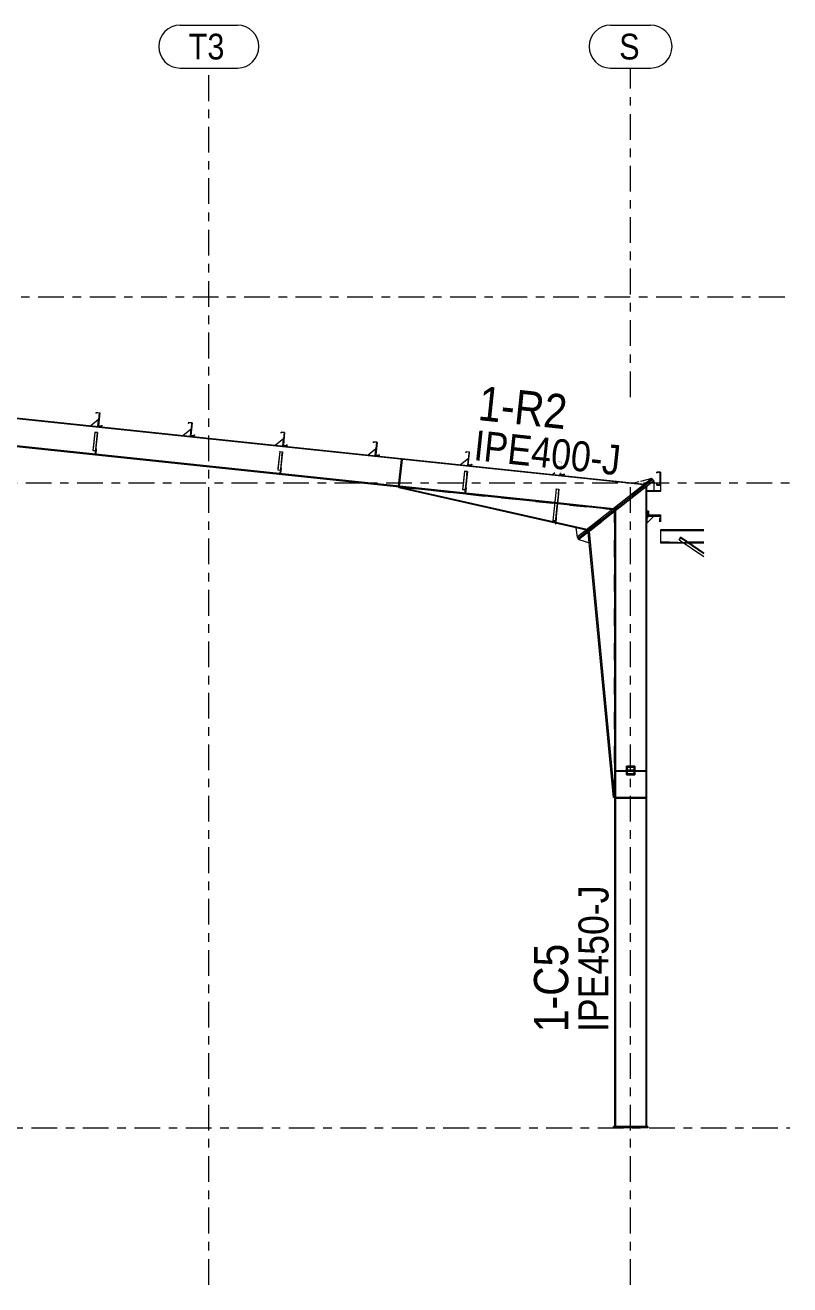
# Model space of a CAD drawing. Header units: millimetres. Extents: x -49 to 773, y -77 to 497.
# Drawn here: x 481.9 to 571.1, y -1.6 to 145.2 of the extents above; entities that cross this region are included whole.
import ezdxf

# ---------------------------------------------------------------- set-up
doc = ezdxf.new("R2010")
doc.units = ezdxf.units.MM
for name, pattern in [('XKITLINE00', [0]), ('XKITLINE02', [4, 2, -2]), ('XKITLINE03', [6, 3, -1, 1, -1])]:
    doc.linetypes.add(name, pattern=pattern)
for name, color, linetype, lineweight in [('Part', 2, 'Continuous', 0), ('PartMark', 7, 'Continuous', 0), ('S-grid', 1, 'Continuous', 0)]:
    doc.layers.add(name, color=color, linetype=linetype, lineweight=lineweight)
doc.styles.add('ARIAL', font='ARIAL.TTF')

# ---------------------------------------------------------------- blocks, each defined once
blk = doc.blocks.new('*A3')
at = {"layer": 'Part'}
blk.add_hatch(color=3, dxfattribs=at).paths.add_polyline_path([(511.6, 95.48), (511.6, 95.5), (511.93, 95.47), (511.89, 95.05), (511.87, 95.05), (511.91, 95.45)], flags=17)
blk = doc.blocks.new('*A4')
at = {"layer": 'Part'}
blk.add_hatch(color=3, dxfattribs=at).paths.add_polyline_path([(533.14, 93.21), (533.15, 93.23), (533.48, 93.19), (533.43, 92.77), (533.42, 92.78), (533.46, 93.18)], flags=17)
blk = doc.blocks.new('*A5')
at = {"layer": 'Part'}
blk.add_hatch(color=3, dxfattribs=at).paths.add_polyline_path([(543.82, 91.13), (543.82, 91.15), (544.15, 91.12), (544.09, 90.56), (544.08, 90.56), (544.13, 91.09)], flags=17)
blk = doc.blocks.new('*A6')
at = {"layer": 'Part'}
blk.add_hatch(color=3, dxfattribs=at).paths.add_polyline_path([(559.83, 84.52), (561.05, 83.68), (561.05, 83.66), (559.8, 84.52)], flags=17)
blk = doc.blocks.new('*A84')
at = {"layer": 'Part'}
h = blk.add_hatch(color=3, dxfattribs=at)
h.paths.add_polyline_path([(552.08, 57.92), (552.08, 58.75), (552.92, 58.75), (552.92, 57.92)], flags=17)
h.paths.add_polyline_path([(552.12, 58.72), (552.12, 57.95), (552.88, 57.95), (552.88, 58.72)])
blk = doc.blocks.new('*A85')
at = {"layer": 'Part'}
blk.add_hatch(color=3, dxfattribs=at).paths.add_polyline_path([(555.56, 92.99), (555.56, 93.12), (555.97, 93.12), (555.97, 91.6), (555.56, 91.6), (555.56, 91.73), (555.57, 91.73), (555.57, 91.62), (555.96, 91.62), (555.96, 93.1), (555.57, 93.1), (555.57, 92.99)], flags=17)
blk = doc.blocks.new('*A88')
at = {"layer": 'Part'}
blk.add_hatch(color=3, dxfattribs=at).paths.add_polyline_path([(490.05, 97.75), (490.05, 97.78), (490.38, 97.74), (490.34, 97.32), (490.32, 97.32), (490.36, 97.72)], flags=17)
blk = doc.blocks.new('*A128')
at = {"layer": 'Part'}
blk.add_hatch(color=3, dxfattribs=at).paths.add_polyline_path([(544.73, 92.79), (544.74, 92.9), (544.76, 92.9), (544.75, 92.78), (544.33, 92.82), (544.49, 94.31), (544.1, 94.35), (544.09, 94.24), (544.08, 94.25), (544.09, 94.37), (544.51, 94.33), (544.35, 92.83)], flags=17)
blk = doc.blocks.new('*A129')
at = {"layer": 'Part'}
blk.add_hatch(color=3, dxfattribs=at).paths.add_polyline_path([(544.73, 92.79), (544.74, 92.9), (544.76, 92.9), (544.75, 92.78), (544.33, 92.82), (544.49, 94.31), (544.1, 94.35), (544.09, 94.24), (544.08, 94.25), (544.09, 94.37), (544.51, 94.33), (544.35, 92.83)], flags=17)
blk = doc.blocks.new('*A130')
at = {"layer": 'Part'}
blk.add_hatch(color=3, dxfattribs=at).paths.add_polyline_path([(533.96, 93.93), (533.97, 94.04), (533.99, 94.04), (533.97, 93.91), (533.56, 93.96), (533.72, 95.45), (533.33, 95.49), (533.32, 95.38), (533.3, 95.38), (533.32, 95.51), (533.73, 95.46), (533.57, 93.97)], flags=17)
blk = doc.blocks.new('*A131')
at = {"layer": 'Part'}
blk.add_hatch(color=3, dxfattribs=at).paths.add_polyline_path([(533.96, 93.93), (533.97, 94.04), (533.99, 94.04), (533.97, 93.91), (533.56, 93.96), (533.72, 95.45), (533.33, 95.49), (533.32, 95.38), (533.3, 95.38), (533.32, 95.51), (533.73, 95.46), (533.57, 93.97)], flags=17)
blk = doc.blocks.new('*A132')
at = {"layer": 'Part'}
blk.add_hatch(color=3, dxfattribs=at).paths.add_polyline_path([(523.19, 95.07), (523.2, 95.18), (523.21, 95.17), (523.2, 95.05), (522.78, 95.09), (522.94, 96.59), (522.56, 96.63), (522.55, 96.52), (522.53, 96.52), (522.54, 96.64), (522.96, 96.6), (522.8, 95.11)], flags=17)
blk = doc.blocks.new('*A133')
at = {"layer": 'Part'}
blk.add_hatch(color=3, dxfattribs=at).paths.add_polyline_path([(523.19, 95.07), (523.2, 95.18), (523.21, 95.17), (523.2, 95.05), (522.78, 95.09), (522.94, 96.59), (522.56, 96.63), (522.55, 96.52), (522.53, 96.52), (522.54, 96.64), (522.96, 96.6), (522.8, 95.11)], flags=17)
blk = doc.blocks.new('*A134')
at = {"layer": 'Part'}
blk.add_hatch(color=3, dxfattribs=at).paths.add_polyline_path([(512.41, 96.2), (512.42, 96.31), (512.44, 96.31), (512.42, 96.19), (512.01, 96.23), (512.17, 97.72), (511.78, 97.76), (511.77, 97.65), (511.76, 97.66), (511.77, 97.78), (512.18, 97.74), (512.03, 96.24)], flags=17)
blk = doc.blocks.new('*A135')
at = {"layer": 'Part'}
blk.add_hatch(color=3, dxfattribs=at).paths.add_polyline_path([(512.41, 96.2), (512.42, 96.31), (512.44, 96.31), (512.42, 96.19), (512.01, 96.23), (512.17, 97.72), (511.78, 97.76), (511.77, 97.65), (511.76, 97.66), (511.77, 97.78), (512.18, 97.74), (512.03, 96.24)], flags=17)
blk = doc.blocks.new('*A136')
at = {"layer": 'Part'}
blk.add_hatch(color=3, dxfattribs=at).paths.add_polyline_path([(501.64, 97.34), (501.65, 97.45), (501.66, 97.45), (501.65, 97.32), (501.24, 97.37), (501.39, 98.86), (501.01, 98.9), (501, 98.79), (500.98, 98.79), (501, 98.92), (501.41, 98.87), (501.25, 97.38)], flags=17)
blk = doc.blocks.new('*A137')
at = {"layer": 'Part'}
blk.add_hatch(color=3, dxfattribs=at).paths.add_polyline_path([(501.64, 97.34), (501.65, 97.45), (501.66, 97.45), (501.65, 97.32), (501.24, 97.37), (501.39, 98.86), (501.01, 98.9), (501, 98.79), (500.98, 98.79), (501, 98.92), (501.41, 98.87), (501.25, 97.38)], flags=17)
blk = doc.blocks.new('*A138')
at = {"layer": 'Part'}
blk.add_hatch(color=3, dxfattribs=at).paths.add_polyline_path([(490.86, 98.47), (490.88, 98.58), (490.89, 98.58), (490.88, 98.46), (490.46, 98.5), (490.62, 100), (490.24, 100.04), (490.22, 99.93), (490.21, 99.93), (490.22, 100.05), (490.64, 100.01), (490.48, 98.52)], flags=17)
blk = doc.blocks.new('*A139')
at = {"layer": 'Part'}
blk.add_hatch(color=3, dxfattribs=at).paths.add_polyline_path([(490.86, 98.47), (490.88, 98.58), (490.89, 98.58), (490.88, 98.46), (490.46, 98.5), (490.62, 100), (490.24, 100.04), (490.22, 99.93), (490.21, 99.93), (490.22, 100.05), (490.64, 100.01), (490.48, 98.52)], flags=17)
blk = doc.blocks.new('*A445')
at = {"layer": 'S-grid', "color": 1, "linetype": 'XKITLINE03', "lineweight": 0}
blk.add_line((441.46, 113.54), (571.05, 113.54), dxfattribs=at)
blk = doc.blocks.new('*A446')
at = {"layer": 'S-grid', "color": 1, "linetype": 'XKITLINE03', "lineweight": 0}
blk.add_line((-10, 91.87), (571.05, 91.87), dxfattribs=at)
blk = doc.blocks.new('*A447')
at = {"layer": 'S-grid', "color": 1, "linetype": 'XKITLINE03', "lineweight": 0}
blk.add_line((56.67, 16.67), (571.05, 16.67), dxfattribs=at)
blk = doc.blocks.new('*A452')
at = {"layer": 'Part', "color": 2, "linetype": 'XKITLINE00', "lineweight": 0}
for p, q in [((490.05, 97.75), (489.83, 95.64)), ((490.05, 97.75), (490.05, 97.78)), ((490.05, 97.78), (490.38, 97.74)), ((490.36, 97.72), (490.05, 97.75)), ((490.32, 97.32), (490.11, 95.35)), ((490.38, 97.74), (490.15, 95.57)), ((490.32, 97.32), (490.36, 97.72)), ((490.34, 97.32), (490.32, 97.32)), ((489.83, 95.64), (490.14, 95.6)), ((490.11, 95.35), (490.13, 95.35))]:
    blk.add_line(p, q, dxfattribs=at)
at = {"layer": 'Part', "color": 7, "linetype": 'XKITLINE02', "lineweight": 0}
for p, q in [((489.83, 95.65), (490.16, 95.61)), ((490.15, 95.57), (490.13, 95.35))]:
    blk.add_line(p, q, dxfattribs=at)
blk = doc.blocks.new('*A453')
at = {"layer": 'Part', "color": 7, "linetype": 'XKITLINE02', "lineweight": 0}
for p, q in [((490.05, 97.78), (489.83, 95.64)), ((490.36, 97.72), (490.11, 95.35)), ((490.13, 95.35), (490.38, 97.74)), ((489.83, 95.65), (490.16, 95.61)), ((489.83, 95.64), (490.14, 95.6)), ((490.11, 95.35), (490.13, 95.35))]:
    blk.add_line(p, q, dxfattribs=at)
blk = doc.blocks.new('*A454')
at = {"layer": 'Part', "color": 2, "linetype": 'XKITLINE00', "lineweight": 0}
for p, q in [((490.12, 95.21), (490.15, 95.57)), ((490.22, 95.83), (490.16, 95.21)), ((490.18, 95.83), (490.22, 95.83))]:
    blk.add_line(p, q, dxfattribs=at)
at = {"layer": 'Part', "color": 7, "linetype": 'XKITLINE02', "lineweight": 0}
for p, q in [((490.15, 95.57), (490.18, 95.83)), ((490.16, 95.21), (490.12, 95.21)), ((490.13, 95.34), (490.17, 95.33))]:
    blk.add_line(p, q, dxfattribs=at)
blk = doc.blocks.new('*A455')
at = {"layer": 'Part', "color": 7, "linetype": 'XKITLINE02', "lineweight": 0}
for p, q in [((490.18, 95.83), (490.12, 95.21)), ((490.16, 95.21), (490.22, 95.83)), ((490.22, 95.83), (490.18, 95.83)), ((490.12, 95.21), (490.16, 95.21)), ((490.13, 95.34), (490.17, 95.33))]:
    blk.add_line(p, q, dxfattribs=at)
blk = doc.blocks.new('*A456')
at = {"layer": 'Part', "color": 2, "linetype": 'XKITLINE00', "lineweight": 0}
for p, q in [((501.34, 98.78), (501.19, 97.29)), ((501.39, 98.77), (501.34, 98.78)), ((501.24, 97.37), (501.23, 97.28))]:
    blk.add_line(p, q, dxfattribs=at)
at = {"layer": 'Part', "color": 7, "linetype": 'XKITLINE02', "lineweight": 0}
for p, q in [((501.24, 97.37), (501.39, 98.77)), ((501.23, 97.28), (501.19, 97.29))]:
    blk.add_line(p, q, dxfattribs=at)
blk = doc.blocks.new('*A457')
at = {"layer": 'Part', "color": 2, "linetype": 'XKITLINE00', "lineweight": 0}
blk.add_line((501.27, 98.12), (500.36, 97.37), dxfattribs=at)
at = {"layer": 'Part', "color": 7, "linetype": 'XKITLINE02', "lineweight": 0}
for p, q in [((500.36, 97.37), (501.19, 97.29)), ((501.19, 97.29), (501.27, 98.12))]:
    blk.add_line(p, q, dxfattribs=at)
blk = doc.blocks.new('*A458')
at = {"layer": 'Part', "color": 2, "linetype": 'XKITLINE00', "lineweight": 0}
for p, q in [((511.6, 95.48), (511.37, 93.36)), ((511.6, 95.48), (511.6, 95.5)), ((511.6, 95.5), (511.93, 95.47)), ((511.91, 95.45), (511.6, 95.48)), ((511.93, 95.47), (511.7, 93.3)), ((511.87, 95.05), (511.91, 95.45)), ((511.87, 95.05), (511.66, 93.08)), ((511.87, 95.05), (511.89, 95.05)), ((511.37, 93.36), (511.69, 93.33)), ((511.66, 93.08), (511.68, 93.08))]:
    blk.add_line(p, q, dxfattribs=at)
at = {"layer": 'Part', "color": 7, "linetype": 'XKITLINE02', "lineweight": 0}
for p, q in [((511.37, 93.38), (511.71, 93.34)), ((511.68, 93.08), (511.7, 93.3))]:
    blk.add_line(p, q, dxfattribs=at)
blk = doc.blocks.new('*A459')
at = {"layer": 'Part', "color": 7, "linetype": 'XKITLINE02', "lineweight": 0}
for p, q in [((511.6, 95.5), (511.37, 93.36)), ((511.91, 95.45), (511.66, 93.08)), ((511.68, 93.08), (511.93, 95.47)), ((511.37, 93.38), (511.71, 93.34)), ((511.37, 93.36), (511.69, 93.33)), ((511.66, 93.08), (511.68, 93.08))]:
    blk.add_line(p, q, dxfattribs=at)
blk = doc.blocks.new('*A460')
at = {"layer": 'Part', "color": 2, "linetype": 'XKITLINE00', "lineweight": 0}
for p, q in [((512.12, 97.64), (511.96, 96.15)), ((512.16, 97.64), (512.12, 97.64)), ((512.01, 96.23), (512, 96.15))]:
    blk.add_line(p, q, dxfattribs=at)
at = {"layer": 'Part', "color": 7, "linetype": 'XKITLINE02', "lineweight": 0}
for p, q in [((512.01, 96.23), (512.16, 97.64)), ((512, 96.15), (511.96, 96.15))]:
    blk.add_line(p, q, dxfattribs=at)
blk = doc.blocks.new('*A461')
at = {"layer": 'Part', "color": 2, "linetype": 'XKITLINE00', "lineweight": 0}
blk.add_line((512.05, 96.98), (511.13, 96.24), dxfattribs=at)
at = {"layer": 'Part', "color": 7, "linetype": 'XKITLINE02', "lineweight": 0}
for p, q in [((511.96, 96.15), (512.05, 96.98)), ((511.13, 96.24), (511.96, 96.15))]:
    blk.add_line(p, q, dxfattribs=at)
blk = doc.blocks.new('*A462')
at = {"layer": 'Part', "color": 2, "linetype": 'XKITLINE00', "lineweight": 0}
for p, q in [((511.66, 92.94), (511.7, 93.3)), ((511.77, 93.56), (511.7, 92.94)), ((511.73, 93.56), (511.77, 93.56))]:
    blk.add_line(p, q, dxfattribs=at)
at = {"layer": 'Part', "color": 7, "linetype": 'XKITLINE02', "lineweight": 0}
for p, q in [((511.7, 92.94), (511.66, 92.94)), ((511.68, 93.06), (511.72, 93.06)), ((511.7, 93.3), (511.73, 93.56))]:
    blk.add_line(p, q, dxfattribs=at)
blk = doc.blocks.new('*A463')
at = {"layer": 'Part', "color": 7, "linetype": 'XKITLINE02', "lineweight": 0}
for p, q in [((511.73, 93.56), (511.66, 92.94)), ((511.66, 92.94), (511.7, 92.94)), ((511.68, 93.06), (511.72, 93.06)), ((511.7, 92.94), (511.77, 93.56)), ((511.77, 93.56), (511.73, 93.56))]:
    blk.add_line(p, q, dxfattribs=at)
blk = doc.blocks.new('*A464')
at = {"layer": 'Part', "color": 2, "linetype": 'XKITLINE00', "lineweight": 0}
for p, q in [((490.57, 99.92), (490.41, 98.42)), ((490.61, 99.91), (490.57, 99.92)), ((490.46, 98.5), (490.45, 98.42))]:
    blk.add_line(p, q, dxfattribs=at)
at = {"layer": 'Part', "color": 7, "linetype": 'XKITLINE02', "lineweight": 0}
for p, q in [((490.46, 98.5), (490.61, 99.91)), ((490.45, 98.42), (490.41, 98.42))]:
    blk.add_line(p, q, dxfattribs=at)
blk = doc.blocks.new('*A465')
at = {"layer": 'Part', "color": 2, "linetype": 'XKITLINE00', "lineweight": 0}
blk.add_line((490.5, 99.25), (489.58, 98.51), dxfattribs=at)
at = {"layer": 'Part', "color": 7, "linetype": 'XKITLINE02', "lineweight": 0}
for p, q in [((489.58, 98.51), (490.41, 98.42)), ((490.41, 98.42), (490.5, 99.25))]:
    blk.add_line(p, q, dxfattribs=at)
blk = doc.blocks.new('*A466')
at = {"layer": 'Part', "color": 7, "linetype": 'XKITLINE02', "lineweight": 0}
for p, q in [((555.56, 93.12), (555.56, 92.99)), ((555.97, 93.12), (555.56, 93.12)), ((555.56, 92.99), (555.57, 92.99)), ((555.57, 92.99), (555.57, 93.1)), ((555.57, 93.1), (555.96, 93.1)), ((555.96, 93.1), (555.96, 91.62)), ((555.97, 91.6), (555.97, 93.12)), ((555.57, 91.73), (555.56, 91.73)), ((555.56, 91.73), (555.56, 91.6)), ((555.56, 91.6), (555.97, 91.6)), ((555.57, 91.62), (555.57, 91.73)), ((555.96, 91.62), (555.57, 91.62))]:
    blk.add_line(p, q, dxfattribs=at)
blk = doc.blocks.new('*A467')
at = {"layer": 'Part', "color": 2, "linetype": 'XKITLINE00', "lineweight": 0}
for p, q in [((525.5, 91.26), (525.53, 91.37)), ((547.33, 86.34), (525.5, 91.26)), ((547.44, 86.42), (525.53, 91.37)), ((550.29, 88.67), (550.26, 88.76))]:
    blk.add_line(p, q, dxfattribs=at)
at = {"layer": 'Part', "color": 7, "linetype": 'XKITLINE02', "lineweight": 0}
for p, q in [((525.53, 91.37), (550.26, 88.76)), ((547.33, 86.34), (550.29, 88.67)), ((547.44, 86.42), (550.29, 88.67)), ((550.26, 88.76), (550.29, 88.67)), ((550.29, 88.67), (550.29, 88.67))]:
    blk.add_line(p, q, dxfattribs=at)
blk = doc.blocks.new('*A468')
at = {"layer": 'Part', "color": 2, "linetype": 'XKITLINE00', "lineweight": 0}
for p, q in [((522.89, 96.51), (522.73, 95.01)), ((522.93, 96.5), (522.89, 96.51)), ((522.78, 95.09), (522.78, 95.01))]:
    blk.add_line(p, q, dxfattribs=at)
at = {"layer": 'Part', "color": 7, "linetype": 'XKITLINE02', "lineweight": 0}
for p, q in [((522.78, 95.09), (522.93, 96.5)), ((522.78, 95.01), (522.73, 95.01))]:
    blk.add_line(p, q, dxfattribs=at)
blk = doc.blocks.new('*A469')
at = {"layer": 'Part', "color": 2, "linetype": 'XKITLINE00', "lineweight": 0}
blk.add_line((522.82, 95.84), (521.91, 95.1), dxfattribs=at)
at = {"layer": 'Part', "color": 7, "linetype": 'XKITLINE02', "lineweight": 0}
for p, q in [((522.73, 95.01), (522.82, 95.84)), ((521.91, 95.1), (522.73, 95.01))]:
    blk.add_line(p, q, dxfattribs=at)
blk = doc.blocks.new('*A470')
at = {"layer": 'Part', "color": 2, "linetype": 'XKITLINE00', "lineweight": 0}
for p, q in [((525.45, 91.48), (525.78, 94.58)), ((525.86, 94.58), (525.54, 91.48))]:
    blk.add_line(p, q, dxfattribs=at)
at = {"layer": 'Part', "color": 7, "linetype": 'XKITLINE02', "lineweight": 0}
for p, q in [((525.77, 94.46), (525.85, 94.45)), ((525.86, 94.58), (525.78, 94.58)), ((525.54, 91.48), (525.45, 91.48)), ((525.55, 91.6), (525.47, 91.61))]:
    blk.add_line(p, q, dxfattribs=at)
blk = doc.blocks.new('*A471')
at = {"layer": 'Part', "color": 7, "linetype": 'XKITLINE02', "lineweight": 0}
for p, q in [((525.78, 94.58), (525.45, 91.48)), ((525.54, 91.48), (525.86, 94.58)), ((525.77, 94.46), (525.85, 94.45)), ((525.86, 94.58), (525.78, 94.58)), ((525.45, 91.48), (525.54, 91.48)), ((525.47, 91.61), (525.55, 91.6))]:
    blk.add_line(p, q, dxfattribs=at)
blk = doc.blocks.new('*A472')
at = {"layer": 'Part', "color": 2, "linetype": 'XKITLINE00', "lineweight": 0}
for p, q in [((533.14, 93.21), (532.92, 91.09)), ((533.14, 93.21), (533.15, 93.23)), ((533.46, 93.18), (533.14, 93.21)), ((533.15, 93.23), (533.48, 93.19)), ((533.42, 92.78), (533.21, 90.81)), ((533.48, 93.19), (533.25, 91.03)), ((533.42, 92.78), (533.46, 93.18)), ((533.43, 92.77), (533.42, 92.78)), ((532.92, 91.09), (533.24, 91.06)), ((533.21, 90.81), (533.23, 90.81))]:
    blk.add_line(p, q, dxfattribs=at)
at = {"layer": 'Part', "color": 7, "linetype": 'XKITLINE02', "lineweight": 0}
for p, q in [((532.92, 91.1), (533.25, 91.07)), ((533.25, 91.03), (533.23, 90.81))]:
    blk.add_line(p, q, dxfattribs=at)
blk = doc.blocks.new('*A473')
at = {"layer": 'Part', "color": 7, "linetype": 'XKITLINE02', "lineweight": 0}
for p, q in [((533.15, 93.23), (532.92, 91.09)), ((533.46, 93.18), (533.21, 90.81)), ((533.23, 90.81), (533.48, 93.19)), ((532.92, 91.1), (533.25, 91.07)), ((532.92, 91.09), (533.24, 91.06)), ((533.21, 90.81), (533.23, 90.81))]:
    blk.add_line(p, q, dxfattribs=at)
blk = doc.blocks.new('*A474')
at = {"layer": 'Part', "color": 2, "linetype": 'XKITLINE00', "lineweight": 0}
for p, q in [((533.66, 95.37), (533.51, 93.88)), ((533.71, 95.37), (533.66, 95.37)), ((533.56, 93.96), (533.55, 93.87))]:
    blk.add_line(p, q, dxfattribs=at)
at = {"layer": 'Part', "color": 7, "linetype": 'XKITLINE02', "lineweight": 0}
for p, q in [((533.56, 93.96), (533.71, 95.37)), ((533.55, 93.87), (533.51, 93.88))]:
    blk.add_line(p, q, dxfattribs=at)
blk = doc.blocks.new('*A475')
at = {"layer": 'Part', "color": 2, "linetype": 'XKITLINE00', "lineweight": 0}
blk.add_line((533.59, 94.71), (532.68, 93.97), dxfattribs=at)
at = {"layer": 'Part', "color": 7, "linetype": 'XKITLINE02', "lineweight": 0}
for p, q in [((533.51, 93.88), (533.59, 94.71)), ((532.68, 93.97), (533.51, 93.88))]:
    blk.add_line(p, q, dxfattribs=at)
blk = doc.blocks.new('*A476')
at = {"layer": 'Part', "color": 2, "linetype": 'XKITLINE00', "lineweight": 0}
for p, q in [((543.82, 91.13), (543.43, 87.44)), ((544.15, 91.12), (543.77, 87.51)), ((543.82, 91.13), (543.82, 91.15)), ((543.82, 91.15), (544.15, 91.12)), ((544.13, 91.09), (543.82, 91.13)), ((544.08, 90.56), (544.13, 91.09)), ((544.08, 90.56), (543.73, 87.26)), ((544.08, 90.56), (544.09, 90.56)), ((543.43, 87.44), (543.74, 87.41))]:
    blk.add_line(p, q, dxfattribs=at)
at = {"layer": 'Part', "color": 7, "linetype": 'XKITLINE02', "lineweight": 0}
for p, q in [((543.76, 87.42), (543.43, 87.45)), ((543.73, 87.26), (543.72, 87.22)), ((543.72, 87.22), (543.74, 87.22)), ((543.77, 87.51), (543.74, 87.22))]:
    blk.add_line(p, q, dxfattribs=at)
blk = doc.blocks.new('*A477')
at = {"layer": 'Part', "color": 7, "linetype": 'XKITLINE02', "lineweight": 0}
for p, q in [((543.82, 91.15), (543.43, 87.44)), ((544.13, 91.09), (543.72, 87.22)), ((543.74, 87.22), (544.15, 91.12)), ((543.43, 87.45), (543.76, 87.42)), ((543.43, 87.44), (543.74, 87.41)), ((543.72, 87.22), (543.74, 87.22))]:
    blk.add_line(p, q, dxfattribs=at)
blk = doc.blocks.new('*A478')
at = {"layer": 'Part', "color": 2, "linetype": 'XKITLINE00', "lineweight": 0}
for p, q in [((544.3, 92.94), (544.28, 92.74)), ((544.33, 92.82), (544.32, 92.74))]:
    blk.add_line(p, q, dxfattribs=at)
at = {"layer": 'Part', "color": 7, "linetype": 'XKITLINE02', "lineweight": 0}
for p, q in [((544.32, 92.74), (544.28, 92.74)), ((544.33, 92.82), (544.34, 92.94))]:
    blk.add_line(p, q, dxfattribs=at)
blk = doc.blocks.new('*A479')
at = {"layer": 'Part', "color": 2, "linetype": 'XKITLINE00', "lineweight": 0}
blk.add_line((543.67, 93.01), (543.45, 92.83), dxfattribs=at)
at = {"layer": 'Part', "color": 7, "linetype": 'XKITLINE02', "lineweight": 0}
for p, q in [((543.45, 92.83), (544.28, 92.74)), ((544.28, 92.74), (544.3, 92.94))]:
    blk.add_line(p, q, dxfattribs=at)
blk = doc.blocks.new('*A480')
at = {"layer": 'Part', "color": 7, "linetype": 'XKITLINE02', "lineweight": 0}
for p, q in [((533.25, 91.03), (533.28, 91.29)), ((533.25, 90.66), (533.21, 90.67)), ((533.22, 90.79), (533.27, 90.79))]:
    blk.add_line(p, q, dxfattribs=at)
at = {"layer": 'Part', "color": 2, "linetype": 'XKITLINE00', "lineweight": 0}
for p, q in [((533.32, 91.28), (533.25, 90.66)), ((533.28, 91.29), (533.32, 91.28)), ((533.21, 90.67), (533.25, 91.03))]:
    blk.add_line(p, q, dxfattribs=at)
blk = doc.blocks.new('*A481')
at = {"layer": 'Part', "color": 7, "linetype": 'XKITLINE02', "lineweight": 0}
for p, q in [((533.28, 91.29), (533.21, 90.67)), ((533.25, 90.66), (533.32, 91.28)), ((533.32, 91.28), (533.28, 91.29)), ((533.21, 90.67), (533.25, 90.66)), ((533.22, 90.79), (533.27, 90.79))]:
    blk.add_line(p, q, dxfattribs=at)
blk = doc.blocks.new('*A482')
at = {"layer": 'Part', "color": 7, "linetype": 'XKITLINE02', "lineweight": 0}
for p, q in [((543.74, 87.26), (543.73, 87.15)), ((543.74, 87.21), (543.78, 87.21)), ((543.77, 87.51), (543.79, 87.71)), ((543.79, 87.25), (543.77, 87.14))]:
    blk.add_line(p, q, dxfattribs=at)
at = {"layer": 'Part', "color": 2, "linetype": 'XKITLINE00', "lineweight": 0}
for p, q in [((543.73, 87.15), (543.73, 87.09)), ((543.77, 87.08), (543.73, 87.09)), ((543.77, 87.51), (543.74, 87.26)), ((543.77, 87.08), (543.77, 87.14)), ((543.83, 87.71), (543.79, 87.25)), ((543.79, 87.71), (543.83, 87.71))]:
    blk.add_line(p, q, dxfattribs=at)
blk = doc.blocks.new('*A483')
at = {"layer": 'Part', "color": 7, "linetype": 'XKITLINE02', "lineweight": 0}
for p, q in [((543.79, 87.71), (543.73, 87.09)), ((543.73, 87.09), (543.77, 87.08)), ((543.74, 87.21), (543.78, 87.21)), ((543.77, 87.08), (543.83, 87.71)), ((543.83, 87.71), (543.79, 87.71))]:
    blk.add_line(p, q, dxfattribs=at)
blk = doc.blocks.new('*A484')
at = {"layer": 'Part', "color": 2, "linetype": 'XKITLINE00', "lineweight": 0}
for p, q in [((554.98, 92.37), (546.28, 85.51)), ((555.08, 92.24), (546.38, 85.38)), ((555.08, 92.24), (554.98, 92.37)), ((546.28, 85.51), (546.38, 85.38))]:
    blk.add_line(p, q, dxfattribs=at)
blk = doc.blocks.new('*A485')
at = {"layer": 'Part', "color": 2, "linetype": 'XKITLINE00', "lineweight": 0}
for p, q in [((555.08, 92.24), (546.38, 85.38)), ((555.19, 92.11), (546.48, 85.24)), ((555.19, 92.11), (555.08, 92.24)), ((546.48, 85.24), (546.38, 85.38))]:
    blk.add_line(p, q, dxfattribs=at)
blk = doc.blocks.new('*A486')
at = {"layer": 'Part', "color": 2, "linetype": 'XKITLINE00', "lineweight": 0}
for p, q in [((554.37, 87.17), (555.21, 87.99)), ((555.21, 87.99), (554.37, 87.99)), ((555.21, 87.99), (554.37, 87.16)), ((555.21, 87.99), (555.21, 87.99))]:
    blk.add_line(p, q, dxfattribs=at)
at = {"layer": 'Part', "color": 7, "linetype": 'XKITLINE02', "lineweight": 0}
for q in [(554.37, 87.16), (555.21, 87.99)]:
    blk.add_line((554.37, 87.99), q, dxfattribs=at)
blk = doc.blocks.new('*A487')
at = {"layer": 'Part', "color": 2, "linetype": 'XKITLINE00', "lineweight": 0}
for p, q in [((554.37, 88.09), (555.87, 88.09)), ((554.37, 88.05), (555.87, 88.05)), ((555.87, 87.94), (555.15, 87.94)), ((555.87, 88.09), (555.87, 87.94))]:
    blk.add_line(p, q, dxfattribs=at)
at = {"layer": 'Part', "color": 7, "linetype": 'XKITLINE02', "lineweight": 0}
for p, q in [((554.37, 88.09), (554.37, 87.94)), ((554.37, 87.98), (555.87, 87.98)), ((555.15, 87.94), (554.37, 87.94))]:
    blk.add_line(p, q, dxfattribs=at)
blk = doc.blocks.new('*A488')
at = {"layer": 'Part', "color": 7, "linetype": 'XKITLINE02', "lineweight": 0}
for p, q in [((558.34, 85.5), (558.15, 85.23)), ((558.34, 85.54), (558.34, 85.5)), ((558.34, 85.5), (561.05, 83.66))]:
    blk.add_line(p, q, dxfattribs=at)
at = {"layer": 'Part', "color": 2, "linetype": 'XKITLINE00', "lineweight": 0}
for p, q in [((558.15, 85.23), (558.33, 85.49)), ((558.15, 85.23), (558.15, 85.23)), ((558.15, 85.23), (561.05, 83.26)), ((558.15, 85.23), (561.05, 83.26)), ((558.33, 85.52), (558.34, 85.54)), ((559.8, 84.52), (558.33, 85.52)), ((558.33, 85.49), (558.33, 85.52)), ((558.33, 85.49), (561.05, 83.64)), ((558.34, 85.54), (559.83, 84.52)), ((561.05, 83.66), (559.8, 84.52)), ((559.8, 84.52), (559.83, 84.52)), ((559.83, 84.52), (561.05, 83.68))]:
    blk.add_line(p, q, dxfattribs=at)
blk = doc.blocks.new('*A489')
at = {"layer": 'Part', "color": 2, "linetype": 'XKITLINE00', "lineweight": 0}
for p, q in [((556.02, 90.93), (554.38, 90.93)), ((554.38, 90.89), (556.02, 90.89)), ((556.02, 90.89), (556.02, 90.93))]:
    blk.add_line(p, q, dxfattribs=at)
at = {"layer": 'Part', "color": 7, "linetype": 'XKITLINE02', "lineweight": 0}
blk.add_line((554.38, 90.93), (554.38, 90.89), dxfattribs=at)
blk = doc.blocks.new('*A490')
at = {"layer": 'Part', "color": 2, "linetype": 'XKITLINE00', "lineweight": 0}
for p, q in [((556.02, 93.02), (555.98, 93.02)), ((556.02, 90.93), (556.02, 93.02)), ((555.98, 91.6), (555.98, 90.93)), ((555.98, 90.93), (556.02, 90.93))]:
    blk.add_line(p, q, dxfattribs=at)
at = {"layer": 'Part', "color": 7, "linetype": 'XKITLINE02', "lineweight": 0}
blk.add_line((555.98, 93.02), (555.98, 91.6), dxfattribs=at)
blk = doc.blocks.new('*A491')
at = {"layer": 'Part', "color": 2, "linetype": 'XKITLINE00', "lineweight": 0}
for p, q in [((554.38, 91.34), (554.47, 91.54)), ((555.19, 92.11), (555.19, 90.93))]:
    blk.add_line(p, q, dxfattribs=at)
at = {"layer": 'Part', "color": 7, "linetype": 'XKITLINE02', "lineweight": 0}
for p, q in [((554.38, 90.93), (554.38, 91.34)), ((554.47, 91.54), (555.19, 92.11)), ((555.19, 90.93), (554.38, 90.93))]:
    blk.add_line(p, q, dxfattribs=at)
blk = doc.blocks.new('*A492')
at = {"layer": 'Part', "color": 7, "linetype": 'XKITLINE02', "lineweight": 0}
for p, q in [((547.47, 86.02), (546.48, 85.24)), ((547.69, 84.86), (547.58, 85.98))]:
    blk.add_line(p, q, dxfattribs=at)
at = {"layer": 'Part', "color": 2, "linetype": 'XKITLINE00', "lineweight": 0}
for p, q in [((546.48, 85.24), (547.69, 84.86)), ((547.58, 85.98), (547.47, 86.02))]:
    blk.add_line(p, q, dxfattribs=at)
blk = doc.blocks.new('*A493')
at = {"layer": 'Part', "color": 2, "linetype": 'XKITLINE00', "lineweight": 0}
for p, q in [((546.11, 86.61), (546.28, 85.51)), ((547.21, 86.37), (547.23, 86.26))]:
    blk.add_line(p, q, dxfattribs=at)
at = {"layer": 'Part', "color": 7, "linetype": 'XKITLINE02', "lineweight": 0}
for p, q in [((547.21, 86.37), (546.11, 86.61)), ((547.23, 86.26), (546.28, 85.51))]:
    blk.add_line(p, q, dxfattribs=at)
blk = doc.blocks.new('*A494')
at = {"layer": 'Part', "color": 2, "linetype": 'XKITLINE00', "lineweight": 0}
for p, q in [((553.45, 91.98), (552.89, 91.83)), ((554.98, 92.37), (553.67, 92.03)), ((554.01, 91.72), (554.24, 91.78))]:
    blk.add_line(p, q, dxfattribs=at)
at = {"layer": 'Part', "color": 7, "linetype": 'XKITLINE02', "lineweight": 0}
for p, q in [((552.89, 91.83), (554.01, 91.72)), ((554.24, 91.78), (554.98, 92.37))]:
    blk.add_line(p, q, dxfattribs=at)
blk = doc.blocks.new('*A495')
at = {"layer": 'Part', "color": 2, "linetype": 'XKITLINE00', "lineweight": 0}
for p, q in [((556.04, 86.42), (561.05, 86.42)), ((556.04, 84.82), (556.04, 86.42)), ((556.04, 86.29), (561.05, 86.29)), ((556.04, 86.29), (561.05, 86.29)), ((558.68, 84.87), (556.04, 84.87)), ((558.75, 84.82), (556.04, 84.82)), ((561.05, 84.87), (559.32, 84.87)), ((561.05, 84.82), (559.39, 84.82))]:
    blk.add_line(p, q, dxfattribs=at)
at = {"layer": 'Part', "color": 7, "linetype": 'XKITLINE02', "lineweight": 0}
for p, q in [((556.04, 86.4), (561.05, 86.4)), ((556.04, 86.37), (561.05, 86.37)), ((556.04, 86.36), (561.05, 86.36)), ((556.04, 84.95), (561.05, 84.95)), ((561.05, 84.95), (556.04, 84.95)), ((556.04, 84.88), (561.05, 84.88)), ((561.05, 84.84), (556.04, 84.84)), ((558.68, 84.87), (558.68, 84.87)), ((559.32, 84.87), (558.68, 84.87)), ((558.75, 84.82), (558.75, 84.82)), ((559.39, 84.82), (558.75, 84.82))]:
    blk.add_line(p, q, dxfattribs=at)
blk = doc.blocks.new('*A729')
at = {"layer": 'S-grid', "color": 1, "linetype": 'XKITLINE03', "lineweight": 0}
for p, q in [((552.5, 101.83), (552.5, 140.21)), ((552.5, -1.63), (552.5, 92.08))]:
    blk.add_line(p, q, dxfattribs=at)
at = {"layer": 'S-grid', "color": 3, "style": 'ARIAL', "width": 0.85}
blk.add_text('S', height=3, dxfattribs=at).set_placement((551.17, 141.21))
blk = doc.blocks.new('*A730')
at = {"layer": 'S-grid', "color": 1, "linetype": 'XKITLINE03', "lineweight": 0}
blk.add_line((503.33, -1.63), (503.33, 140.21), dxfattribs=at)
at = {"layer": 'S-grid', "color": 3, "style": 'ARIAL', "width": 0.85}
blk.add_text('T3', height=3, dxfattribs=at).set_placement((501, 141.21))
blk = doc.blocks.new('*A740')
at = {"layer": 'Part', "color": 7, "linetype": 'XKITLINE02', "lineweight": 0}
for p, q in [((454.7, 98.84), (455.05, 102.15)), ((457.78, 98.51), (457.45, 98.55)), ((457.8, 98.62), (457.46, 98.66)), ((554.14, 91.7), (550.39, 88.75)), ((543.97, 89.42), (543.64, 89.46)), ((543.98, 89.53), (543.65, 89.57))]:
    blk.add_line(p, q, dxfattribs=at)
at = {"layer": 'Part', "color": 2, "linetype": 'XKITLINE00', "lineweight": 0}
for p, q in [((554.02, 91.61), (455.04, 102.05)), ((455.05, 102.15), (554.14, 91.7)), ((457.45, 98.55), (454.7, 98.84)), ((457.46, 98.66), (454.71, 98.95)), ((543.64, 89.46), (457.78, 98.51)), ((543.65, 89.57), (457.8, 98.62)), ((550.39, 88.75), (543.97, 89.42)), ((550.51, 88.84), (543.98, 89.53))]:
    blk.add_line(p, q, dxfattribs=at)
blk = doc.blocks.new('*A741')
at = {"layer": 'Part', "color": 7, "linetype": 'XKITLINE02', "lineweight": 0}
for p, q in [((554.37, 91.47), (550.62, 88.51)), ((550.74, 58.29), (550.74, 58.21)), ((554.26, 58.29), (554.26, 58.21)), ((550.62, 16.83), (554.37, 16.83))]:
    blk.add_line(p, q, dxfattribs=at)
at = {"layer": 'Part', "color": 2, "linetype": 'XKITLINE00', "lineweight": 0}
for p, q in [((554.26, 91.37), (554.26, 58.29)), ((554.37, 16.83), (554.37, 91.47)), ((550.62, 88.51), (550.62, 16.83)), ((550.74, 88.6), (550.74, 58.29)), ((550.74, 58.21), (550.74, 16.83)), ((554.26, 58.21), (554.26, 16.83))]:
    blk.add_line(p, q, dxfattribs=at)
blk = doc.blocks.new('*A742')
at = {"layer": 'Part', "color": 2, "linetype": 'XKITLINE00', "lineweight": 0}
for p, q in [((552.08, 58.75), (552.08, 57.92)), ((552.08, 58.75), (552.92, 58.75)), ((552.92, 58.75), (552.92, 57.92)), ((552.92, 57.92), (552.08, 57.92)), ((552.12, 57.95), (552.12, 58.72)), ((552.12, 58.72), (552.88, 58.72)), ((552.88, 57.95), (552.12, 57.95)), ((552.88, 58.72), (552.88, 57.95))]:
    blk.add_line(p, q, dxfattribs=at)
blk = doc.blocks.new('*A743')
at = {"layer": 'Part', "color": 7, "linetype": 'XKITLINE02', "lineweight": 0}
for p, q in [((547.57, 86.1), (550.53, 88.43)), ((550.53, 88.43), (550.63, 88.39)), ((550.62, 55.18), (550.62, 88.39)), ((550.63, 88.39), (550.62, 88.39)), ((550.62, 55.18), (550.63, 88.39))]:
    blk.add_line(p, q, dxfattribs=at)
at = {"layer": 'Part', "color": 2, "linetype": 'XKITLINE00', "lineweight": 0}
for p, q in [((550.62, 88.39), (550.53, 88.43)), ((550.51, 55.16), (547.57, 86.1)), ((547.68, 86.19), (550.62, 55.18)), ((550.62, 55.18), (550.51, 55.16))]:
    blk.add_line(p, q, dxfattribs=at)
blk = doc.blocks.new('*A744')
at = {"layer": 'Part', "color": 7, "linetype": 'XKITLINE02', "lineweight": 0}
for p, q in [((552.92, 58.75), (552.08, 58.75)), ((552.08, 58.75), (552.08, 57.92)), ((552.92, 57.92), (552.92, 58.75)), ((552.08, 57.92), (552.92, 57.92)), ((552.12, 57.95), (552.12, 58.72)), ((552.12, 58.72), (552.88, 58.72)), ((552.88, 57.95), (552.12, 57.95)), ((552.88, 58.72), (552.88, 57.95))]:
    blk.add_line(p, q, dxfattribs=at)
blk = doc.blocks.new('*A745')
at = {"layer": 'Part', "color": 2, "linetype": 'XKITLINE00', "lineweight": 0}
for p, q in [((554.5, 16.83), (550.5, 16.83)), ((550.5, 16.67), (550.5, 16.83)), ((554.5, 16.67), (550.5, 16.67)), ((554.5, 16.83), (554.5, 16.67))]:
    blk.add_line(p, q, dxfattribs=at)
blk = doc.blocks.new('*A746')
at = {"layer": 'Part', "color": 7, "linetype": 'XKITLINE02', "lineweight": 0}
for p, q in [((554.26, 55.18), (550.74, 55.18)), ((550.74, 55.18), (550.74, 55.09)), ((554.26, 55.09), (550.74, 55.09)), ((550.87, 55.09), (550.87, 55.18)), ((554.13, 55.09), (554.13, 55.18)), ((554.26, 55.09), (554.26, 55.18))]:
    blk.add_line(p, q, dxfattribs=at)
blk = doc.blocks.new('*A747')
at = {"layer": 'Part', "color": 2, "linetype": 'XKITLINE00', "lineweight": 0}
for p, q in [((554.26, 55.18), (550.74, 55.18)), ((550.74, 55.09), (554.26, 55.09))]:
    blk.add_line(p, q, dxfattribs=at)
at = {"layer": 'Part', "color": 7, "linetype": 'XKITLINE02', "lineweight": 0}
for p, q in [((550.74, 55.18), (550.74, 55.09)), ((550.87, 55.09), (550.87, 55.18)), ((554.13, 55.09), (554.13, 55.18)), ((554.26, 55.18), (554.26, 55.09))]:
    blk.add_line(p, q, dxfattribs=at)
blk = doc.blocks.new('*A748')
at = {"layer": 'Part', "color": 2, "linetype": 'XKITLINE00', "lineweight": 0}
for p, q in [((552, 58.29), (550.74, 58.29)), ((550.74, 58.21), (550.74, 58.29)), ((552, 58.21), (550.74, 58.21)), ((554.26, 58.29), (553, 58.29)), ((554.26, 58.21), (553, 58.21)), ((554.26, 58.29), (554.26, 58.21))]:
    blk.add_line(p, q, dxfattribs=at)
at = {"layer": 'Part', "color": 7, "linetype": 'XKITLINE02', "lineweight": 0}
for p, q in [((550.87, 58.21), (550.87, 58.29)), ((553, 58.29), (552, 58.29)), ((553, 58.21), (552, 58.21)), ((554.13, 58.21), (554.13, 58.29))]:
    blk.add_line(p, q, dxfattribs=at)
blk = doc.blocks.new('*A749')
at = {"layer": 'Part', "color": 7, "linetype": 'XKITLINE02', "lineweight": 0}
for p, q in [((552, 58.29), (552, 58.37)), ((552, 58.37), (553, 58.37)), ((553, 58.29), (552, 58.29)), ((553, 58.37), (553, 58.29))]:
    blk.add_line(p, q, dxfattribs=at)
blk = doc.blocks.new('*A750')
at = {"layer": 'Part', "color": 2, "linetype": 'XKITLINE00', "lineweight": 0}
for p, q in [((553, 58.83), (552, 58.83)), ((552, 58.83), (552, 57.83)), ((553, 57.83), (553, 58.83)), ((552, 57.83), (553, 57.83))]:
    blk.add_line(p, q, dxfattribs=at)
blk = doc.blocks.new('*A751')
at = {"layer": 'Part', "color": 7, "linetype": 'XKITLINE02', "lineweight": 0}
for p, q in [((554.26, 58.29), (550.74, 58.29)), ((550.74, 58.21), (550.74, 58.29)), ((554.26, 58.21), (550.74, 58.21)), ((550.87, 58.29), (550.87, 58.21)), ((554.13, 58.21), (554.13, 58.29)), ((554.26, 58.29), (554.26, 58.21))]:
    blk.add_line(p, q, dxfattribs=at)
blk = doc.blocks.new('*A752')
at = {"layer": 'Part', "color": 7, "linetype": 'XKITLINE02', "lineweight": 0}
for p, q in [((552, 58.37), (552, 58.29)), ((553, 58.37), (552, 58.37)), ((552, 58.29), (553, 58.29)), ((553, 58.29), (553, 58.37))]:
    blk.add_line(p, q, dxfattribs=at)
blk = doc.blocks.new('*A753')
at = {"layer": 'Part', "color": 7, "linetype": 'XKITLINE02', "lineweight": 0}
for p, q in [((552, 58.83), (553, 58.83)), ((552, 57.83), (552, 58.83)), ((553, 58.83), (553, 57.83)), ((553, 57.83), (552, 57.83))]:
    blk.add_line(p, q, dxfattribs=at)
blk = doc.blocks.new('*A754')
at = {"layer": 'Part', "color": 2, "linetype": 'XKITLINE00', "lineweight": 0}
for p, q in [((555.56, 92.99), (555.56, 93.12)), ((555.56, 93.12), (555.97, 93.12)), ((555.57, 92.99), (555.56, 92.99)), ((555.96, 93.1), (555.57, 93.1)), ((555.57, 93.1), (555.57, 92.99)), ((555.96, 91.62), (555.96, 93.1)), ((555.97, 93.12), (555.97, 91.6)), ((555.56, 91.6), (555.56, 91.73)), ((555.56, 91.73), (555.57, 91.73)), ((555.97, 91.6), (555.56, 91.6)), ((555.57, 91.73), (555.57, 91.62)), ((555.57, 91.62), (555.96, 91.62))]:
    blk.add_line(p, q, dxfattribs=at)
blk = doc.blocks.new('*A929')
at = {"layer": 'Part', "color": 2, "linetype": 'XKITLINE00', "lineweight": 0}
for p, q in [((554.58, 88.54), (554.46, 88.54)), ((554.46, 88.54), (554.46, 88.09)), ((554.46, 88.13), (555.96, 88.13)), ((554.47, 88.53), (554.58, 88.53)), ((554.47, 88.53), (554.47, 88.14)), ((554.47, 88.14), (555.97, 88.14)), ((554.58, 88.54), (554.58, 88.14)), ((555.96, 88.13), (555.96, 87.74)), ((555.97, 88.14), (555.97, 87.32)), ((555.85, 87.74), (555.96, 87.74)), ((555.85, 87.74), (555.85, 87.32)), ((555.85, 87.73), (555.97, 87.73))]:
    blk.add_line(p, q, dxfattribs=at)
at = {"layer": 'Part', "color": 7, "linetype": 'XKITLINE02', "lineweight": 0}
for p, q in [((554.47, 88.14), (554.47, 87.74)), ((554.58, 88.14), (554.58, 88.13)), ((554.46, 88.09), (554.46, 87.73)), ((555.96, 87.74), (555.96, 87.34))]:
    blk.add_line(p, q, dxfattribs=at)
blk = doc.blocks.new('*A930')
at = {"layer": 'Part', "color": 2, "linetype": 'XKITLINE00', "lineweight": 0}
for p, q in [((544.33, 92.82), (544.34, 92.94)), ((544.75, 92.78), (544.33, 92.82)), ((544.36, 92.93), (544.35, 92.83)), ((544.35, 92.83), (544.73, 92.79)), ((544.73, 92.79), (544.74, 92.89)), ((544.74, 92.9), (544.76, 92.9)), ((544.74, 92.89), (544.74, 92.9)), ((544.76, 92.89), (544.75, 92.78)), ((544.76, 92.9), (544.76, 92.89))]:
    blk.add_line(p, q, dxfattribs=at)
blk = doc.blocks.new('*A931')
at = {"layer": 'Part', "color": 2, "linetype": 'XKITLINE00', "lineweight": 0}
for p, q in [((544.33, 92.82), (544.34, 92.94)), ((544.75, 92.78), (544.33, 92.82)), ((544.36, 92.93), (544.35, 92.83)), ((544.35, 92.83), (544.73, 92.79)), ((544.73, 92.79), (544.74, 92.89)), ((544.74, 92.9), (544.76, 92.9)), ((544.74, 92.89), (544.74, 92.9)), ((544.76, 92.89), (544.75, 92.78)), ((544.76, 92.9), (544.76, 92.89))]:
    blk.add_line(p, q, dxfattribs=at)
blk = doc.blocks.new('*A932')
at = {"layer": 'Part', "color": 2, "linetype": 'XKITLINE00', "lineweight": 0}
for p, q in [((533.3, 95.38), (533.32, 95.51)), ((533.32, 95.51), (533.72, 95.46)), ((533.33, 95.49), (533.32, 95.38)), ((533.72, 95.45), (533.33, 95.49)), ((533.56, 93.96), (533.72, 95.45)), ((533.72, 95.46), (533.73, 95.46)), ((533.32, 95.38), (533.3, 95.38)), ((533.58, 94.07), (533.57, 93.97)), ((533.96, 93.93), (533.97, 94.03)), ((533.97, 94.04), (533.99, 94.04)), ((533.97, 94.03), (533.97, 94.04)), ((533.98, 94.03), (533.97, 93.91)), ((533.99, 94.04), (533.98, 94.03)), ((533.97, 93.91), (533.56, 93.96)), ((533.57, 93.97), (533.96, 93.93))]:
    blk.add_line(p, q, dxfattribs=at)
blk = doc.blocks.new('*A933')
at = {"layer": 'Part', "color": 2, "linetype": 'XKITLINE00', "lineweight": 0}
for p, q in [((533.3, 95.38), (533.32, 95.51)), ((533.32, 95.51), (533.72, 95.46)), ((533.33, 95.49), (533.32, 95.38)), ((533.72, 95.45), (533.33, 95.49)), ((533.56, 93.96), (533.72, 95.45)), ((533.72, 95.46), (533.73, 95.46)), ((533.32, 95.38), (533.3, 95.38)), ((533.58, 94.07), (533.57, 93.97)), ((533.96, 93.93), (533.97, 94.03)), ((533.97, 94.04), (533.99, 94.04)), ((533.97, 94.03), (533.97, 94.04)), ((533.98, 94.03), (533.97, 93.91)), ((533.99, 94.04), (533.98, 94.03)), ((533.97, 93.91), (533.56, 93.96)), ((533.57, 93.97), (533.96, 93.93))]:
    blk.add_line(p, q, dxfattribs=at)
blk = doc.blocks.new('*A934')
at = {"layer": 'Part', "color": 2, "linetype": 'XKITLINE00', "lineweight": 0}
for p, q in [((522.53, 96.52), (522.54, 96.64)), ((522.55, 96.52), (522.53, 96.52)), ((522.54, 96.64), (522.96, 96.6)), ((522.56, 96.63), (522.55, 96.52)), ((522.94, 96.59), (522.56, 96.63)), ((522.78, 95.09), (522.94, 96.59)), ((522.96, 96.6), (522.8, 95.11)), ((523.2, 95.05), (522.78, 95.09)), ((522.8, 95.11), (523.19, 95.07)), ((523.19, 95.07), (523.2, 95.18)), ((523.2, 95.18), (523.21, 95.17)), ((523.21, 95.17), (523.2, 95.05))]:
    blk.add_line(p, q, dxfattribs=at)
blk = doc.blocks.new('*A935')
at = {"layer": 'Part', "color": 2, "linetype": 'XKITLINE00', "lineweight": 0}
for p, q in [((522.53, 96.52), (522.54, 96.64)), ((522.55, 96.52), (522.53, 96.52)), ((522.54, 96.64), (522.96, 96.6)), ((522.56, 96.63), (522.55, 96.52)), ((522.94, 96.59), (522.56, 96.63)), ((522.78, 95.09), (522.94, 96.59)), ((522.96, 96.6), (522.8, 95.11)), ((523.2, 95.05), (522.78, 95.09)), ((522.8, 95.11), (523.19, 95.07)), ((523.19, 95.07), (523.2, 95.18)), ((523.2, 95.18), (523.21, 95.17)), ((523.21, 95.17), (523.2, 95.05))]:
    blk.add_line(p, q, dxfattribs=at)
blk = doc.blocks.new('*A936')
at = {"layer": 'Part', "color": 2, "linetype": 'XKITLINE00', "lineweight": 0}
for p, q in [((511.76, 97.66), (511.77, 97.78)), ((511.77, 97.65), (511.76, 97.66)), ((511.77, 97.78), (512.18, 97.74)), ((511.78, 97.76), (511.77, 97.65)), ((512.17, 97.72), (511.78, 97.76)), ((512.01, 96.23), (512.17, 97.72)), ((512.18, 97.74), (512.03, 96.24)), ((512.42, 96.19), (512.01, 96.23)), ((512.03, 96.24), (512.41, 96.2)), ((512.41, 96.2), (512.42, 96.31)), ((512.42, 96.31), (512.44, 96.31)), ((512.44, 96.31), (512.42, 96.19))]:
    blk.add_line(p, q, dxfattribs=at)
blk = doc.blocks.new('*A937')
at = {"layer": 'Part', "color": 2, "linetype": 'XKITLINE00', "lineweight": 0}
for p, q in [((511.76, 97.66), (511.77, 97.78)), ((511.77, 97.65), (511.76, 97.66)), ((511.77, 97.78), (512.18, 97.74)), ((511.78, 97.76), (511.77, 97.65)), ((512.17, 97.72), (511.78, 97.76)), ((512.01, 96.23), (512.17, 97.72)), ((512.18, 97.74), (512.03, 96.24)), ((512.42, 96.19), (512.01, 96.23)), ((512.03, 96.24), (512.41, 96.2)), ((512.41, 96.2), (512.42, 96.31)), ((512.42, 96.31), (512.44, 96.31)), ((512.44, 96.31), (512.42, 96.19))]:
    blk.add_line(p, q, dxfattribs=at)
blk = doc.blocks.new('*A938')
at = {"layer": 'Part', "color": 2, "linetype": 'XKITLINE00', "lineweight": 0}
for p, q in [((500.98, 98.79), (501, 98.92)), ((501, 98.79), (500.98, 98.79)), ((501, 98.92), (501.41, 98.87)), ((501.01, 98.9), (501, 98.79)), ((501.39, 98.86), (501.01, 98.9)), ((501.24, 97.37), (501.39, 98.86)), ((501.41, 98.87), (501.25, 97.38)), ((501.65, 97.32), (501.24, 97.37)), ((501.25, 97.38), (501.64, 97.34)), ((501.64, 97.34), (501.65, 97.45)), ((501.65, 97.45), (501.66, 97.45)), ((501.66, 97.45), (501.65, 97.32))]:
    blk.add_line(p, q, dxfattribs=at)
blk = doc.blocks.new('*A939')
at = {"layer": 'Part', "color": 2, "linetype": 'XKITLINE00', "lineweight": 0}
for p, q in [((500.98, 98.79), (501, 98.92)), ((501, 98.79), (500.98, 98.79)), ((501, 98.92), (501.41, 98.87)), ((501.01, 98.9), (501, 98.79)), ((501.39, 98.86), (501.01, 98.9)), ((501.24, 97.37), (501.39, 98.86)), ((501.41, 98.87), (501.25, 97.38)), ((501.65, 97.32), (501.24, 97.37)), ((501.25, 97.38), (501.64, 97.34)), ((501.64, 97.34), (501.65, 97.45)), ((501.65, 97.45), (501.66, 97.45)), ((501.66, 97.45), (501.65, 97.32))]:
    blk.add_line(p, q, dxfattribs=at)
blk = doc.blocks.new('*A940')
at = {"layer": 'Part', "color": 2, "linetype": 'XKITLINE00', "lineweight": 0}
for p, q in [((490.21, 99.93), (490.22, 100.05)), ((490.22, 99.93), (490.21, 99.93)), ((490.22, 100.05), (490.64, 100.01)), ((490.24, 100.04), (490.22, 99.93)), ((490.62, 100), (490.24, 100.04)), ((490.46, 98.5), (490.62, 100)), ((490.64, 100.01), (490.48, 98.52)), ((490.88, 98.46), (490.46, 98.5)), ((490.48, 98.52), (490.86, 98.47)), ((490.86, 98.47), (490.88, 98.58)), ((490.88, 98.58), (490.89, 98.58)), ((490.89, 98.58), (490.88, 98.46))]:
    blk.add_line(p, q, dxfattribs=at)
blk = doc.blocks.new('*A941')
at = {"layer": 'Part', "color": 2, "linetype": 'XKITLINE00', "lineweight": 0}
for p, q in [((490.21, 99.93), (490.22, 100.05)), ((490.22, 99.93), (490.21, 99.93)), ((490.22, 100.05), (490.64, 100.01)), ((490.24, 100.04), (490.22, 99.93)), ((490.62, 100), (490.24, 100.04)), ((490.46, 98.5), (490.62, 100)), ((490.64, 100.01), (490.48, 98.52)), ((490.88, 98.46), (490.46, 98.5)), ((490.48, 98.52), (490.86, 98.47)), ((490.86, 98.47), (490.88, 98.58)), ((490.88, 98.58), (490.89, 98.58)), ((490.89, 98.58), (490.88, 98.46))]:
    blk.add_line(p, q, dxfattribs=at)
blk = doc.blocks.new('*A955')
at = {"layer": 'S-grid', "color": 1, "linetype": 'XKITLINE00', "lineweight": 0}
for p, q in [((550.17, 145.21), (554.83, 145.21)), ((550.17, 140.21), (554.83, 140.21))]:
    blk.add_line(p, q, dxfattribs=at)
for centre, start, end in [((550.17, 142.71), 90, 270), ((554.83, 142.71), 270, 90)]:
    blk.add_arc(centre, 2.5, start, end, dxfattribs=at)
blk = doc.blocks.new('*A956')
at = {"layer": 'S-grid', "color": 1, "linetype": 'XKITLINE00', "lineweight": 0}
for p, q in [((500, 145.21), (506.67, 145.21)), ((500, 140.21), (506.67, 140.21))]:
    blk.add_line(p, q, dxfattribs=at)
for centre, start, end in [((500, 142.71), 90, 270), ((506.67, 142.71), 270, 90)]:
    blk.add_arc(centre, 2.5, start, end, dxfattribs=at)
blk = doc.blocks.new('*A1984')
at = {"layer": 'PartMark', "color": 7, "style": 'ARIAL', "width": 0.85}
blk.add_text('IPE450-J', height=3.5, rotation=90.0002, dxfattribs=at).set_placement((549.92, 27.83))
at = {"layer": 'PartMark', "color": 3, "style": 'ARIAL', "width": 0.85}
blk.add_text('1-C5', height=4, rotation=90.0002, dxfattribs=at).set_placement((545.23, 27.83))
blk = doc.blocks.new('*A1985')
at = {"layer": 'PartMark', "color": 3, "style": 'ARIAL', "width": 0.85}
blk.add_text('1-R2', height=4, rotation=-6.0218, dxfattribs=at).set_placement((534.61, 99.19))
at = {"layer": 'PartMark', "color": 7, "style": 'ARIAL', "width": 0.85}
blk.add_text('IPE400-J', height=3.5, rotation=-6.0218, dxfattribs=at).set_placement((534.12, 94.52))

msp = doc.modelspace()

# ---------------------------------------------------------------- block references
at = {"lineweight": 0}
for name in ['*A956', '*A730', '*A955', '*A729', '*A445', '*A1985', '*A740', '*A138', '*A139', '*A940', '*A941', '*A464', '*A465', '*A136', '*A137', '*A938', '*A939', '*A456', '*A452', '*A453', '*A88', '*A457', '*A461', '*A134', '*A135', '*A936', '*A937', '*A460', '*A454', '*A455', '*A458', '*A459', '*A3', '*A469', '*A132', '*A133', '*A934', '*A935', '*A468', '*A130', '*A131', '*A932', '*A933', '*A470', '*A471', '*A475', '*A474', '*A128', '*A129', '*A446', '*A462', '*A463', '*A472', '*A473', '*A4', '*A479', '*A478', '*A930', '*A931', '*A85', '*A466', '*A754', '*A490', '*A467', '*A480', '*A481', '*A476', '*A477', '*A5', '*A484', '*A485', '*A741', '*A494', '*A491', '*A489', '*A743', '*A929', '*A482', '*A483', '*A487', '*A486', '*A493', '*A492', '*A495', '*A488', '*A6', '*A750', '*A753', '*A84', '*A742', '*A744', '*A748', '*A751', '*A749', '*A752', '*A746', '*A747', '*A1984', '*A447', '*A745']:
    msp.add_blockref(name, (0, 0), dxfattribs=at)

doc.saveas('drawing.dxf')
